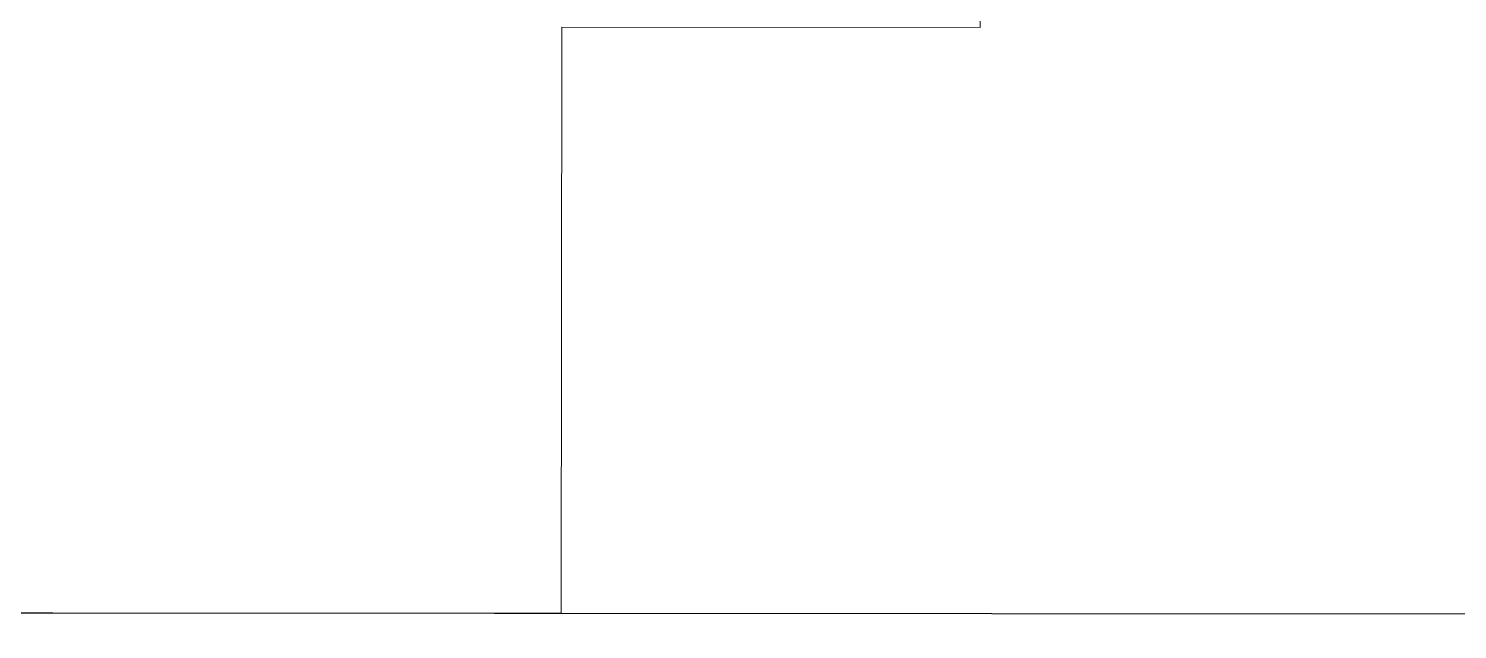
# Model space of a CAD drawing. Header units: millimetres. Extents: x 0 to 145404, y 0 to 194550.
# Drawn here: x 74991.7 to 75162.4, y 21462 to 21533.8 of the extents above; entities that cross this region are included whole.
import ezdxf

# ---------------------------------------------------------------- set-up
doc = ezdxf.new("R2010")
doc.units = ezdxf.units.MM
for name, color, linetype, lineweight in [('АР - детали окон', 152, 'Continuous', 0), ('АР - Наружная стена', 144, 'Continuous', 30), ('АР - Окна', 150, 'Continuous', 9)]:
    doc.layers.add(name, color=color, linetype=linetype, lineweight=lineweight)

# ---------------------------------------------------------------- blocks, each defined once
blk = doc.blocks.new('блок балконный дверной с проходом 750мм')
at = {"layer": 'АР - детали окон', "color": 251}
blk.add_lwpolyline([(-950.000098820652, 79.99791722252277), (-900.000098820652, 79.99791722252277), (-900.000098820652, 149.9979172225228), (-50.00009882065217, 149.9979172225228), (-50.00009882065217, 79.99791722252277), (-9.882065216970659e-05, 79.99791722252277), (-9.882065216970659e-05, -250.0020827774772), (-950.000098820652, -250.0020827774771)], close=True, dxfattribs=at)
blk = doc.blocks.new('Квартира 1К 5450 тип 5-2')
at = {"layer": 'АР - Наружная стена'}
blk.add_lwpolyline([(-5649.999999767169, -6550), (-5649.999999767169, -6150), (0, -6150), (0, -6550)], close=True, dxfattribs=at)
at = {"layer": 'АР - Окна', "rotation": 180}
blk.add_blockref('блок балконный дверной с проходом 750мм', (-2890.000098803081, -6400.002082777675), dxfattribs=at)
blk = doc.blocks.new('H_Section_2')
at = {"rotation": 56.96711930257281}
blk.add_blockref('Квартира 1К 5450 тип 5-2', (-1319.036347751506, -17034.45154869859, 1.164974482949688e-09), dxfattribs=at)

msp = doc.modelspace()

# ---------------------------------------------------------------- block references
at = {"xscale": -1, "rotation": 56.92792192093123}
msp.add_blockref('H_Section_2', (57225.46005968036, 36206.1139151171, 1.044764153914768e-07), dxfattribs=at)

doc.saveas('drawing.dxf')
